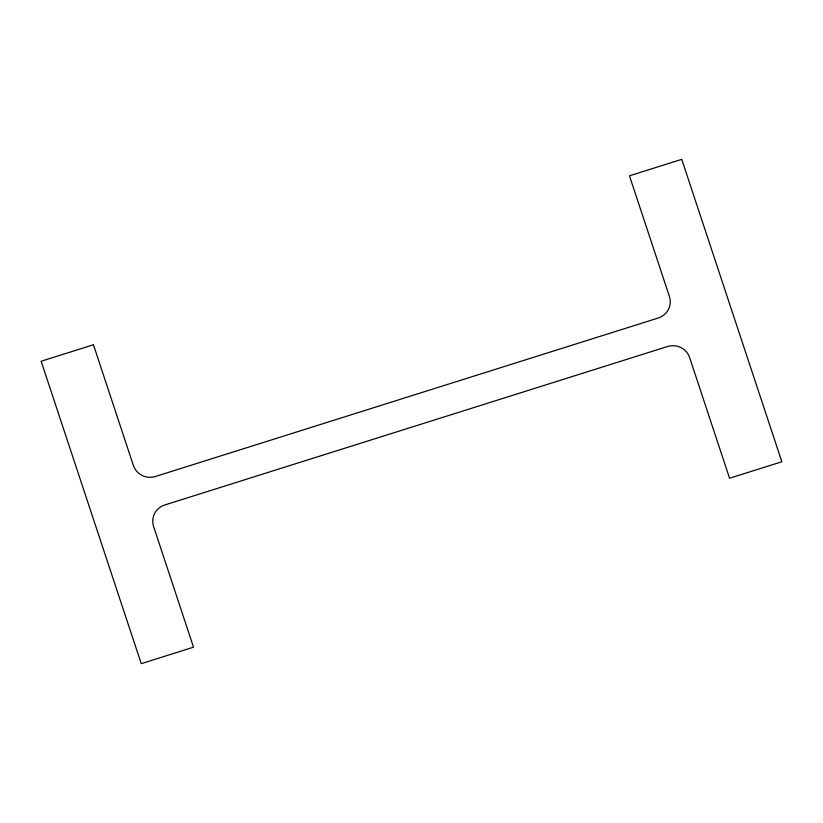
<?xml version="1.0" encoding="UTF-8"?>
<svg xmlns="http://www.w3.org/2000/svg" width="823" height="823" viewBox="0 0 823 823"><rect width="100%" height="100%" fill="white"/><g stroke="black" fill="none" stroke-linecap="round" stroke-linejoin="round"><path stroke-width="1.23" d="M93.431 344.765L41.15 361.235L141.247 663.657L193.528 647.187L153.582 526.494A17.509 17.118 1.9 0 1 164.837 504.952L667.576 346.504A17.509 17.118 1.9 0 1 689.623 357.552L729.569 478.235L781.85 461.765L681.753 159.343L629.472 175.813L669.418 296.506A17.509 17.118 1.9 0 1 658.163 318.048L155.424 476.496A17.509 17.118 1.9 0 1 133.377 465.448L93.431 344.765"/></g></svg>
